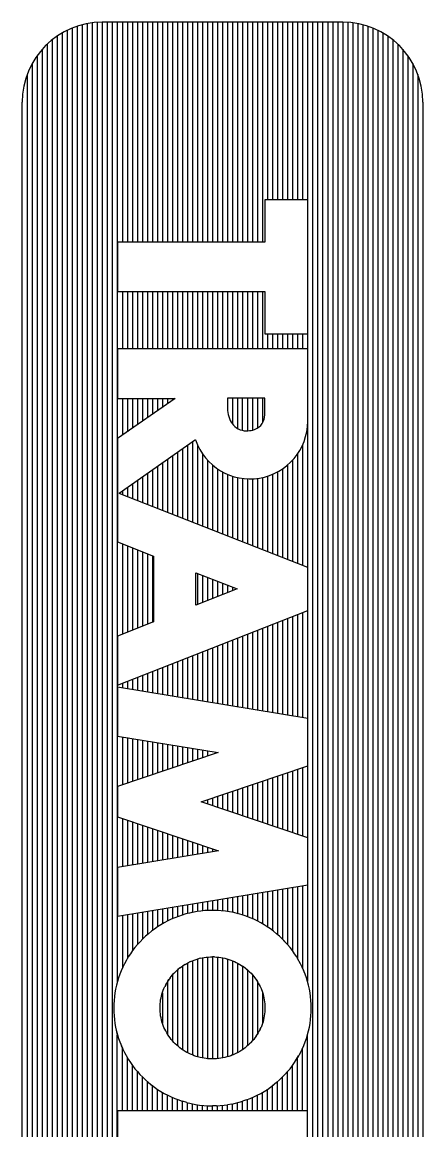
# Model space of a CAD drawing. Header units: millimetres. Extents: x 45003 to 46969, y 6653 to 6979.
# Drawn here: x 45029.15834 to 45029.16834, y 6711.17014 to 6711.1978 of the extents above; entities that cross this region are included whole.
import ezdxf

# ---------------------------------------------------------------- set-up
doc = ezdxf.new("R2010")
doc.units = ezdxf.units.MM
doc.layers.add('ARQ-EQ-COZ', color=1, linetype='Continuous')

msp = doc.modelspace()

# ---------------------------------------------------------------- linework, layer by layer
at = {"layer": 'ARQ-EQ-COZ'}
for p, q in [((45029.16009424218, 6711.197785174078), (45029.16009424218, 6711.147816547117)), ((45029.16021924218, 6711.197796950529), (45029.16021924218, 6711.147804770674)), ((45029.16034424218, 6711.197800860599), (45029.16034424218, 6711.147800860596)), ((45029.16634424218, 6711.197800860599), (45029.16034424218, 6711.197800860599)), ((45029.16046924218, 6711.197800860599), (45029.16046924218, 6711.147800860596)), ((45029.16059424217, 6711.197800860599), (45029.16059424217, 6711.147800860596)), ((45029.16071924218, 6711.197800860599), (45029.16071924218, 6711.173865025708)), ((45029.16084424218, 6711.197800860599), (45029.16084424218, 6711.192311333381)), ((45029.16096924218, 6711.197800860599), (45029.16096924218, 6711.192311333381)), ((45029.16109424218, 6711.197800860599), (45029.16109424218, 6711.192311333381)), ((45029.16121924217, 6711.197800860599), (45029.16121924217, 6711.192311333381)), ((45029.16134424218, 6711.197800860599), (45029.16134424218, 6711.192311333381)), ((45029.16146924218, 6711.197800860599), (45029.16146924218, 6711.192311333381)), ((45029.16159424218, 6711.197800860599), (45029.16159424218, 6711.192311333381)), ((45029.16171924218, 6711.197800860599), (45029.16171924218, 6711.192311333381)), ((45029.16184424217, 6711.197800860599), (45029.16184424217, 6711.192311333381)), ((45029.16196924217, 6711.197800860599), (45029.16196924217, 6711.192311333381)), ((45029.16209424217, 6711.197800860599), (45029.16209424217, 6711.192311333381)), ((45029.16221924218, 6711.197800860599), (45029.16221924218, 6711.192311333381)), ((45029.16234424218, 6711.197800860599), (45029.16234424218, 6711.192311333381)), ((45029.16246924218, 6711.197800860599), (45029.16246924218, 6711.192311333381)), ((45029.16259424217, 6711.197800860599), (45029.16259424217, 6711.192311333381)), ((45029.16271924217, 6711.197800860599), (45029.16271924217, 6711.192311333381)), ((45029.16284424218, 6711.197800860599), (45029.16284424218, 6711.192311333381)), ((45029.16296924218, 6711.197800860599), (45029.16296924218, 6711.192311333381)), ((45029.16309424218, 6711.197800860599), (45029.16309424218, 6711.192311333381)), ((45029.16321924217, 6711.197800860599), (45029.16321924217, 6711.192311333381)), ((45029.16334424217, 6711.197800860599), (45029.16334424217, 6711.192311333381)), ((45029.16346924218, 6711.197800860599), (45029.16346924218, 6711.192311333381)), ((45029.16359424218, 6711.197800860599), (45029.16359424218, 6711.192311333381)), ((45029.16371924218, 6711.197800860599), (45029.16371924218, 6711.192311333381)), ((45029.16384424218, 6711.197800860599), (45029.16384424218, 6711.192311333381)), ((45029.16396924217, 6711.197800860599), (45029.16396924217, 6711.192311333381)), ((45029.16409424218, 6711.197800860599), (45029.16409424218, 6711.192311333381)), ((45029.16421924218, 6711.197800860599), (45029.16421924218, 6711.192311333381)), ((45029.16434424218, 6711.197800860599), (45029.16434424218, 6711.192311333381)), ((45029.16446924218, 6711.197800860599), (45029.16446924218, 6711.193366229568)), ((45029.16459424217, 6711.197800860599), (45029.16459424217, 6711.193366229568)), ((45029.16471924217, 6711.197800860599), (45029.16471924217, 6711.193366229568)), ((45029.16484424218, 6711.197799552062), (45029.16484424218, 6711.193366229568)), ((45029.16496924218, 6711.197800860599), (45029.16496924218, 6711.193366229568)), ((45029.16509424218, 6711.197800860599), (45029.16509424218, 6711.193366229568)), ((45029.16521924218, 6711.197800860599), (45029.16521924218, 6711.193366229568)), ((45029.16534424217, 6711.197800860599), (45029.16534424217, 6711.193366229568)), ((45029.16546924217, 6711.197800860599), (45029.16546924217, 6711.189646737691)), ((45029.16559424218, 6711.197800860599), (45029.16559424218, 6711.147800860596)), ((45029.16571924218, 6711.197800860599), (45029.16571924218, 6711.147800860596)), ((45029.16584424218, 6711.197800860599), (45029.16584424218, 6711.147800860596)), ((45029.16596924217, 6711.197800860599), (45029.16596924217, 6711.147800860596)), ((45029.16609424217, 6711.197800860599), (45029.16609424217, 6711.147800860596)), ((45029.16621924218, 6711.197800860599), (45029.16621924218, 6711.147800860596)), ((45029.16634424218, 6711.197800860599), (45029.16634424218, 6711.147800860596)), ((45029.16646924218, 6711.197796950529), (45029.16646924218, 6711.147804770674)), ((45029.16659424218, 6711.197785174078), (45029.16659424218, 6711.147816547117)), ((45029.15934424217, 6711.197532911404), (45029.15934424217, 6711.148068809792)), ((45029.15946924218, 6711.197599297416), (45029.15946924218, 6711.14800242378)), ((45029.15959424218, 6711.197654910223), (45029.15959424218, 6711.147946810973)), ((45029.15971924218, 6711.197700696114), (45029.15971924218, 6711.147901025081)), ((45029.15984424217, 6711.197737352272), (45029.15984424217, 6711.147864368923)), ((45029.15996924217, 6711.197765389804), (45029.15996924217, 6711.147836331392)), ((45029.16671924217, 6711.197765389804), (45029.16671924217, 6711.147836331392)), ((45029.16684424218, 6711.197737352272), (45029.16684424218, 6711.147864368923)), ((45029.16696924218, 6711.197700696114), (45029.16696924218, 6711.147901025081)), ((45029.16709424218, 6711.197654910223), (45029.16709424218, 6711.147946810973)), ((45029.16721924218, 6711.197599297416), (45029.16721924218, 6711.14800242378)), ((45029.16734424217, 6711.197532911404), (45029.16734424217, 6711.148068809792)), ((45029.15896924218, 6711.197253229356), (45029.15896924218, 6711.14834849184)), ((45029.15909424218, 6711.197362110096), (45029.15909424218, 6711.1482396111)), ((45029.15921924217, 6711.197454455168), (45029.15921924217, 6711.148147266028)), ((45029.16746924218, 6711.197454455168), (45029.16746924218, 6711.148147266028)), ((45029.16759424218, 6711.197362110096), (45029.16759424218, 6711.1482396111)), ((45029.16771924218, 6711.197253229356), (45029.16771924218, 6711.14834849184)), ((45029.15871924218, 6711.196966782981), (45029.15871924218, 6711.148634938215)), ((45029.15884424218, 6711.197123736257), (45029.15884424218, 6711.148477984939)), ((45029.16784424218, 6711.197123736257), (45029.16784424218, 6711.148477984939)), ((45029.16796924217, 6711.196966782981), (45029.16796924217, 6711.148634938215)), ((45029.15859424217, 6711.196769106432), (45029.15859424217, 6711.148832614764)), ((45029.16809424217, 6711.196769106432), (45029.16809424217, 6711.148832614764)), ((45029.15846924217, 6711.196496831141), (45029.15846924217, 6711.149104890054)), ((45029.16821924217, 6711.196496831141), (45029.16821924217, 6711.149104890054)), ((45029.15834424218, 6711.149800860597), (45029.15834424218, 6711.195800860599)), ((45029.16834424218, 6711.195800860599), (45029.16834424218, 6711.149800860597)), ((45029.16440444231, 6711.193366229568), (45029.16440444231, 6711.192311333381)), ((45029.16546912069, 6711.193366229568), (45029.16440444231, 6711.193366229568)), ((45029.16072028205, 6711.192311333381), (45029.16072028205, 6711.191077682041)), ((45029.16440444231, 6711.192311333381), (45029.16072028205, 6711.192311333381)), ((45029.16072028205, 6711.191077682041), (45029.16440444231, 6711.191077682041)), ((45029.16084424218, 6711.191077682041), (45029.16084424218, 6711.189646737691)), ((45029.16096924218, 6711.191077682041), (45029.16096924218, 6711.189646737691)), ((45029.16109424218, 6711.191077682041), (45029.16109424218, 6711.189646737691)), ((45029.16121924217, 6711.191077682041), (45029.16121924217, 6711.189646737691)), ((45029.16134424218, 6711.191077682041), (45029.16134424218, 6711.189646737691)), ((45029.16146924218, 6711.191077682041), (45029.16146924218, 6711.189646737691)), ((45029.16159424218, 6711.191077682041), (45029.16159424218, 6711.189646737691)), ((45029.16171924218, 6711.191077682041), (45029.16171924218, 6711.189646737691)), ((45029.16184424217, 6711.191077682041), (45029.16184424217, 6711.189646737691)), ((45029.16196924217, 6711.191077682041), (45029.16196924217, 6711.189646737691)), ((45029.16209424217, 6711.191077682041), (45029.16209424217, 6711.189646737691)), ((45029.16221924218, 6711.191077682041), (45029.16221924218, 6711.189646737691)), ((45029.16234424218, 6711.191077682041), (45029.16234424218, 6711.189646737691)), ((45029.16246924218, 6711.191077682041), (45029.16246924218, 6711.189646737691)), ((45029.16259424217, 6711.191077682041), (45029.16259424217, 6711.189646737691)), ((45029.16271924217, 6711.191077682041), (45029.16271924217, 6711.189646737691)), ((45029.16284424218, 6711.191077682041), (45029.16284424218, 6711.189646737691)), ((45029.16296924218, 6711.191077682041), (45029.16296924218, 6711.189646737691)), ((45029.16309424218, 6711.191077682041), (45029.16309424218, 6711.189646737691)), ((45029.16321924217, 6711.191077682041), (45029.16321924217, 6711.189646737691)), ((45029.16334424217, 6711.191077682041), (45029.16334424217, 6711.189646737691)), ((45029.16346924218, 6711.191077682041), (45029.16346924218, 6711.189646737691)), ((45029.16359424218, 6711.191077682041), (45029.16359424218, 6711.189646737691)), ((45029.16371924218, 6711.191077682041), (45029.16371924218, 6711.189646737691)), ((45029.16384424218, 6711.191077682041), (45029.16384424218, 6711.189646737691)), ((45029.16396924217, 6711.191077682041), (45029.16396924217, 6711.189646737691)), ((45029.16409424218, 6711.191077682041), (45029.16409424218, 6711.189646737691)), ((45029.16421924218, 6711.191077682041), (45029.16421924218, 6711.189646737691)), ((45029.16434424218, 6711.191077682041), (45029.16434424218, 6711.189646737691)), ((45029.16440444231, 6711.191077682041), (45029.16440444231, 6711.190022678017)), ((45029.16440444231, 6711.190022678017), (45029.16546912069, 6711.190022678017)), ((45029.16446924218, 6711.190022678017), (45029.16446924218, 6711.189646737691)), ((45029.16459424217, 6711.190022678017), (45029.16459424217, 6711.189646737691)), ((45029.16471924217, 6711.190022678017), (45029.16471924217, 6711.189646737691)), ((45029.16484424218, 6711.190022678017), (45029.16484424218, 6711.189646737691)), ((45029.16496924218, 6711.190022678017), (45029.16496924218, 6711.189646737691)), ((45029.16509424218, 6711.190022678017), (45029.16509424218, 6711.189646737691)), ((45029.16521924218, 6711.190022678017), (45029.16521924218, 6711.189646737691)), ((45029.16534424217, 6711.190022678017), (45029.16534424217, 6711.189646737691)), ((45029.16072092252, 6711.189646737691), (45029.16072097667, 6711.188413860419)), ((45029.16547015414, 6711.189646737691), (45029.16072092252, 6711.189646737691)), ((45029.16546924217, 6711.189600193463), (45029.16546924217, 6711.177450857537)), ((45029.16547015414, 6711.187840864787), (45029.16547015414, 6711.189646737691)), ((45029.16215947108, 6711.188414367357), (45029.16072097117, 6711.187408290131)), ((45029.16072097667, 6711.188413860419), (45029.16215947108, 6711.188414367357)), ((45029.16084424218, 6711.188413903857), (45029.16084424218, 6711.187494505049)), ((45029.16096924218, 6711.188413947913), (45029.16096924218, 6711.187581929208)), ((45029.16109424218, 6711.188413991961), (45029.16109424218, 6711.187669353375)), ((45029.16121924217, 6711.18841403601), (45029.16121924217, 6711.187756777542)), ((45029.16134424218, 6711.188414080066), (45029.16134424218, 6711.187844201701)), ((45029.16146924218, 6711.188414124114), (45029.16146924218, 6711.187931625868)), ((45029.16159424218, 6711.188414168163), (45029.16159424218, 6711.188019050035)), ((45029.16171924218, 6711.188414212212), (45029.16171924218, 6711.188106474202)), ((45029.16184424217, 6711.188414256268), (45029.16184424217, 6711.188193898362)), ((45029.16196924217, 6711.188414300316), (45029.16196924217, 6711.188281322528)), ((45029.16209424217, 6711.188414344365), (45029.16209424217, 6711.188368746695)), ((45029.16346680922, 6711.188414981084), (45029.16346680922, 6711.188161465089)), ((45029.16440444231, 6711.188414981084), (45029.16346680922, 6711.188414981084)), ((45029.16346924218, 6711.188414981084), (45029.16346924218, 6711.188104576858)), ((45029.16359424218, 6711.188414981084), (45029.16359424218, 6711.18777308185)), ((45029.16371924218, 6711.188414981084), (45029.16371924218, 6711.187662904134)), ((45029.16384424218, 6711.187614304105), (45029.16384424218, 6711.188414981084)), ((45029.16396924217, 6711.188414981084), (45029.16396924217, 6711.187605233329)), ((45029.16409424218, 6711.188414981084), (45029.16409424218, 6711.187621445254)), ((45029.16421924218, 6711.188414981084), (45029.16421924218, 6711.187671579702)), ((45029.16434424218, 6711.188414981084), (45029.16434424218, 6711.187801369863)), ((45029.16440444231, 6711.188161059178), (45029.16440444231, 6711.188414981084)), ((45029.16072097117, 6711.187408290131), (45029.160720928, 6711.184831929587)), ((45029.16267250317, 6711.187376449726), (45029.16076595223, 6711.186042602681)), ((45029.16259424217, 6711.187321697344), (45029.16259424217, 6711.185325104057)), ((45029.16221924218, 6711.187059342626), (45029.16221924218, 6711.185472269984)), ((45029.16234424218, 6711.187146794201), (45029.16234424218, 6711.185423214677)), ((45029.16246924218, 6711.187234245776), (45029.16246924218, 6711.185374159363)), ((45029.16271924217, 6711.187257130475), (45029.16271924217, 6711.18527604875)), ((45029.16284424218, 6711.18703235695), (45029.16284424218, 6711.185226993443)), ((45029.16521924218, 6711.187029130027), (45029.16521924218, 6711.184294942575)), ((45029.16534424217, 6711.187252200628), (45029.16534424217, 6711.184245887268)), ((45029.16184424217, 6711.186796987907), (45029.16184424217, 6711.185619435911)), ((45029.16196924217, 6711.186884439475), (45029.16196924217, 6711.185570380604)), ((45029.16209424217, 6711.18697189105), (45029.16209424217, 6711.18552132529)), ((45029.16296924218, 6711.186873742355), (45029.16296924218, 6711.18517793813)), ((45029.16309424218, 6711.18675197096), (45029.16309424218, 6711.185128882823)), ((45029.16496924218, 6711.186750077472), (45029.16496924218, 6711.184393053195)), ((45029.16509424218, 6711.186871327013), (45029.16509424218, 6711.184343997881)), ((45029.16134424218, 6711.186447181605), (45029.16134424218, 6711.185815657144)), ((45029.16146924218, 6711.186534633181), (45029.16146924218, 6711.185766601838)), ((45029.16159424218, 6711.186622084756), (45029.16159424218, 6711.185717546524)), ((45029.16171924218, 6711.186709536331), (45029.16171924218, 6711.185668491217)), ((45029.16321924217, 6711.186655628456), (45029.16321924217, 6711.185079827516)), ((45029.16334424217, 6711.186578875776), (45029.16334424217, 6711.185030772202)), ((45029.16346924218, 6711.186518296997), (45029.16346924218, 6711.184981716896)), ((45029.16359424218, 6711.186471742953), (45029.16359424218, 6711.184932661589)), ((45029.16446924218, 6711.186471039798), (45029.16446924218, 6711.184589274429)), ((45029.16459424217, 6711.186517361207), (45029.16459424217, 6711.184540219122)), ((45029.16471924217, 6711.186577677258), (45029.16471924217, 6711.184491163808)), ((45029.16484424218, 6711.186654120506), (45029.16484424218, 6711.184442108502)), ((45029.16096924218, 6711.186184826886), (45029.16096924218, 6711.185962823071)), ((45029.16109424218, 6711.186272278462), (45029.16109424218, 6711.185913767765)), ((45029.16121924217, 6711.186359730037), (45029.16121924217, 6711.185864712451)), ((45029.16371924218, 6711.186437816524), (45029.16371924218, 6711.184883606283)), ((45029.16384424218, 6711.186415615445), (45029.16384424218, 6711.184834550969)), ((45029.16396924217, 6711.186404595731), (45029.16396924217, 6711.184785495662)), ((45029.16409424218, 6711.186404499957), (45029.16409424218, 6711.184736440356)), ((45029.16421924218, 6711.18641532592), (45029.16421924218, 6711.184687385042)), ((45029.16434424218, 6711.186437326379), (45029.16434424218, 6711.184638329735)), ((45029.16546993898, 6711.184196558502), (45029.16076595223, 6711.186042602681)), ((45029.16084424218, 6711.186097375311), (45029.16084424218, 6711.186011878378)), ((45029.160720928, 6711.184831929587), (45029.16162086783, 6711.184478094362)), ((45029.16084424218, 6711.184783445348), (45029.16084424218, 6711.18253060342)), ((45029.16096924218, 6711.184734298285), (45029.16096924218, 6711.182579690719)), ((45029.16109424218, 6711.184685151214), (45029.16109424218, 6711.182628778018)), ((45029.16121924217, 6711.18463600415), (45029.16121924217, 6711.182677865317)), ((45029.16134424218, 6711.184586857079), (45029.16134424218, 6711.182726952616)), ((45029.16146924218, 6711.184537710015), (45029.16146924218, 6711.182776039915)), ((45029.16159424218, 6711.184488562944), (45029.16159424218, 6711.182825127206)), ((45029.16162086783, 6711.184478094362), (45029.16162086783, 6711.182835583063)), ((45029.16268046499, 6711.183251684958), (45029.16268046499, 6711.184062270714)), ((45029.16268046499, 6711.184062270714), (45029.16371261262, 6711.183657007617)), ((45029.16271924217, 6711.18404704522), (45029.16271924217, 6711.183266912701)), ((45029.16284424218, 6711.183997965139), (45029.16284424218, 6711.183315999992)), ((45029.16546993898, 6711.183117333091), (45029.16546993898, 6711.184196558502)), ((45029.16296924218, 6711.183948885057), (45029.16296924218, 6711.183365087284)), ((45029.16309424218, 6711.183899804976), (45029.16309424218, 6711.183414174576)), ((45029.16321924217, 6711.183850724895), (45029.16321924217, 6711.183463261867)), ((45029.16334424217, 6711.183801644821), (45029.16334424217, 6711.183512349159)), ((45029.16346924218, 6711.18375256474), (45029.16346924218, 6711.183561436451)), ((45029.16359424218, 6711.183703484659), (45029.16359424218, 6711.183610523743)), ((45029.16371261262, 6711.183657007617), (45029.16268046499, 6711.183251684958)), ((45029.160720928, 6711.18125398312), (45029.16546993898, 6711.183117333091)), ((45029.16484424218, 6711.182871830996), (45029.16484424218, 6711.180529252965)), ((45029.16496924218, 6711.182920876735), (45029.16496924218, 6711.180508793103)), ((45029.16509424218, 6711.182969922474), (45029.16509424218, 6711.180488333249)), ((45029.16521924218, 6711.183018968212), (45029.16521924218, 6711.180467873394)), ((45029.16534424217, 6711.183068013951), (45029.16534424217, 6711.18044741354)), ((45029.16162086783, 6711.182835583063), (45029.160720928, 6711.182482178146)), ((45029.16409424218, 6711.182577556571), (45029.16409424218, 6711.180652012107)), ((45029.16421924218, 6711.18262660231), (45029.16421924218, 6711.180631552245)), ((45029.16434424218, 6711.182675648049), (45029.16434424218, 6711.180611092391)), ((45029.16446924218, 6711.182724693787), (45029.16446924218, 6711.180590632536)), ((45029.16459424217, 6711.182773739519), (45029.16459424217, 6711.180570172674)), ((45029.16471924217, 6711.182822785257), (45029.16471924217, 6711.18054971282)), ((45029.160720928, 6711.182482178146), (45029.160720928, 6711.18125398312)), ((45029.16346924218, 6711.182332327885), (45029.16346924218, 6711.180754311387)), ((45029.16359424218, 6711.182381373624), (45029.16359424218, 6711.180733851533)), ((45029.16371924218, 6711.182430419355), (45029.16371924218, 6711.180713391678)), ((45029.16384424218, 6711.182479465094), (45029.16384424218, 6711.180692931816)), ((45029.16396924217, 6711.182528510833), (45029.16396924217, 6711.180672471962)), ((45029.16271924217, 6711.18203805346), (45029.16271924217, 6711.180877070529)), ((45029.16284424218, 6711.182087099199), (45029.16284424218, 6711.180856610675)), ((45029.16296924218, 6711.18213614493), (45029.16296924218, 6711.180836150813)), ((45029.16309424218, 6711.182185190669), (45029.16309424218, 6711.180815690958)), ((45029.16321924217, 6711.182234236408), (45029.16321924217, 6711.180795231104)), ((45029.16334424217, 6711.182283282146), (45029.16334424217, 6711.180774771242)), ((45029.16196924217, 6711.181743779035), (45029.16196924217, 6711.180999829671)), ((45029.16209424217, 6711.181792824766), (45029.16209424217, 6711.180979369817)), ((45029.16221924218, 6711.181841870505), (45029.16221924218, 6711.180958909955)), ((45029.16234424218, 6711.181890916244), (45029.16234424218, 6711.1809384501)), ((45029.16246924218, 6711.181939961983), (45029.16246924218, 6711.180917990246)), ((45029.16259424217, 6711.181989007721), (45029.16259424217, 6711.180897530384)), ((45029.16134424218, 6711.181498550342), (45029.16134424218, 6711.181102128959)), ((45029.16146924218, 6711.18154759608), (45029.16146924218, 6711.181081669097)), ((45029.16159424218, 6711.181596641819), (45029.16159424218, 6711.181061209242)), ((45029.16171924218, 6711.181645687558), (45029.16171924218, 6711.181040749388)), ((45029.16184424217, 6711.181694733296), (45029.16184424217, 6711.181020289526)), ((45029.1607217033, 6711.181204025405), (45029.1607217033, 6711.179987679211)), ((45029.16547071395, 6711.180426712785), (45029.1607217033, 6711.181204025405)), ((45029.16084424218, 6711.181302367394), (45029.16084424218, 6711.181183968384)), ((45029.16096924218, 6711.181351413133), (45029.16096924218, 6711.18116350853)), ((45029.16109424218, 6711.181400458871), (45029.16109424218, 6711.181143048668)), ((45029.16121924217, 6711.181449504603), (45029.16121924217, 6711.181122588813)), ((45029.16547071395, 6711.1792474207), (45029.16547071395, 6711.180426712785)), ((45029.1607217033, 6711.179987679211), (45029.16323813949, 6711.179577728571)), ((45029.16084424218, 6711.179967716501), (45029.16084424218, 6711.178767044429)), ((45029.16096924218, 6711.179947352849), (45029.16096924218, 6711.178809375201)), ((45029.16109424218, 6711.179926989197), (45029.16109424218, 6711.178851705973)), ((45029.16121924217, 6711.179906625545), (45029.16121924217, 6711.178894036745)), ((45029.16134424218, 6711.179886261893), (45029.16134424218, 6711.178936367517)), ((45029.16146924218, 6711.179865898242), (45029.16146924218, 6711.178978698282)), ((45029.16159424218, 6711.17984553459), (45029.16159424218, 6711.179021029054)), ((45029.16171924218, 6711.179825170938), (45029.16171924218, 6711.179063359826)), ((45029.16184424217, 6711.179804807286), (45029.16184424217, 6711.17910569059)), ((45029.16323813949, 6711.179577728571), (45029.1607217033, 6711.178725547111)), ((45029.16196924217, 6711.179784443634), (45029.16196924217, 6711.179148021362)), ((45029.16209424217, 6711.179764079982), (45029.16209424217, 6711.179190352134)), ((45029.16221924218, 6711.17974371633), (45029.16221924218, 6711.179232682906)), ((45029.16234424218, 6711.179723352679), (45029.16234424218, 6711.179275013678)), ((45029.16246924218, 6711.179702989027), (45029.16246924218, 6711.179317344443)), ((45029.16259424217, 6711.179682625375), (45029.16259424217, 6711.179359675215)), ((45029.16271924217, 6711.179662261723), (45029.16271924217, 6711.179402005987)), ((45029.16284424218, 6711.179641898071), (45029.16284424218, 6711.179444336752)), ((45029.16296924218, 6711.179621534419), (45029.16296924218, 6711.179486667524)), ((45029.16321924217, 6711.179580807116), (45029.16321924217, 6711.179571329068)), ((45029.16280942038, 6711.178349203857), (45029.16547071395, 6711.1792474207)), ((45029.16471924217, 6711.17899379043), (45029.16471924217, 6711.177704167644)), ((45029.16484424218, 6711.179035979349), (45029.16484424218, 6711.177661949293)), ((45029.16496924218, 6711.179078168277), (45029.16496924218, 6711.177619730942)), ((45029.16509424218, 6711.179120357197), (45029.16509424218, 6711.177577512591)), ((45029.16521924218, 6711.179162546116), (45029.16521924218, 6711.17753529424)), ((45029.16534424217, 6711.179204735036), (45029.16534424217, 6711.177493075888)), ((45029.1607217033, 6711.178725547111), (45029.1607217033, 6711.17797217643)), ((45029.16384424218, 6711.178698467983), (45029.16384424218, 6711.177999696095)), ((45029.16396924217, 6711.178740656903), (45029.16396924217, 6711.177957477744)), ((45029.16409424218, 6711.178782845823), (45029.16409424218, 6711.177915259393)), ((45029.16421924218, 6711.178825034743), (45029.16421924218, 6711.177873041049)), ((45029.16434424218, 6711.17886722367), (45029.16434424218, 6711.177830822698)), ((45029.16446924218, 6711.17890941259), (45029.16446924218, 6711.177788604346)), ((45029.16459424217, 6711.17895160151), (45029.16459424217, 6711.177746385995)), ((45029.16309424218, 6711.178445334456), (45029.16309424218, 6711.178253006202)), ((45029.16321924217, 6711.178487523376), (45029.16321924217, 6711.178210787851)), ((45029.16334424217, 6711.178529712296), (45029.16334424217, 6711.1781685695)), ((45029.16346924218, 6711.178571901216), (45029.16346924218, 6711.178126351148)), ((45029.16359424218, 6711.178614090136), (45029.16359424218, 6711.178084132797)), ((45029.16371924218, 6711.178656279063), (45029.16371924218, 6711.178041914446)), ((45029.16547071395, 6711.177450360451), (45029.16280942038, 6711.178349203857)), ((45029.16284424218, 6711.178360956609), (45029.16284424218, 6711.178337442904)), ((45029.16296924218, 6711.178403145529), (45029.16296924218, 6711.178295224553)), ((45029.1607217033, 6711.17797217643), (45029.16324065179, 6711.177120176199)), ((45029.16084424218, 6711.177930729315), (45029.16084424218, 6711.17672974047)), ((45029.16096924218, 6711.177888449752), (45029.16096924218, 6711.17675010613)), ((45029.16109424218, 6711.177846170195), (45029.16109424218, 6711.17677047179)), ((45029.16121924217, 6711.177803890639), (45029.16121924217, 6711.17679083745)), ((45029.16134424218, 6711.177761611082), (45029.16134424218, 6711.176811203118)), ((45029.16146924218, 6711.177719331526), (45029.16146924218, 6711.176831568778)), ((45029.16159424218, 6711.177677051962), (45029.16159424218, 6711.176851934438)), ((45029.16171924218, 6711.177634772405), (45029.16171924218, 6711.176872300098)), ((45029.16184424217, 6711.177592492849), (45029.16184424217, 6711.176892665758)), ((45029.16196924217, 6711.177550213292), (45029.16196924217, 6711.176913031418)), ((45029.16209424217, 6711.177507933736), (45029.16209424217, 6711.176933397085)), ((45029.16221924218, 6711.177465654179), (45029.16221924218, 6711.176953762745)), ((45029.16234424218, 6711.177423374623), (45029.16234424218, 6711.176974128405)), ((45029.16246924218, 6711.177381095059), (45029.16246924218, 6711.176994494065)), ((45029.16259424217, 6711.177338815502), (45029.16259424217, 6711.177014859725)), ((45029.16547071395, 6711.176271219721), (45029.16547071395, 6711.177450360451)), ((45029.16324065179, 6711.177120176199), (45029.1607217033, 6711.176709775788)), ((45029.16271924217, 6711.177296535946), (45029.16271924217, 6711.177035225393)), ((45029.16284424218, 6711.177254256389), (45029.16284424218, 6711.177055591053)), ((45029.16296924218, 6711.177211976833), (45029.16296924218, 6711.177075956713)), ((45029.16309424218, 6711.177169697276), (45029.16309424218, 6711.177096322373)), ((45029.16321924217, 6711.177127417713), (45029.16321924217, 6711.177116688033)), ((45029.1607217033, 6711.176709775788), (45029.1607217033, 6711.175493816144)), ((45029.1607217033, 6711.175493816144), (45029.16547071395, 6711.176271219721)), ((45029.16509424218, 6711.176209592039), (45029.16509424218, 6711.174625016368)), ((45029.16521924218, 6711.176230054288), (45029.16521924218, 6711.174438881751)), ((45029.16534424217, 6711.176250516543), (45029.16534424217, 6711.17420250052)), ((45029.16546924217, 6711.176270978792), (45029.16546924217, 6711.173867648807)), ((45029.16346924218, 6711.175943582782), (45029.16346924218, 6711.175609535382)), ((45029.16359424218, 6711.17596404503), (45029.16359424218, 6711.175587303919)), ((45029.16371924218, 6711.175984507278), (45029.16371924218, 6711.175559191744)), ((45029.16384424218, 6711.176004969534), (45029.16384424218, 6711.175522816023)), ((45029.16396924217, 6711.176025431782), (45029.16396924217, 6711.175479357608)), ((45029.16409424218, 6711.176045894038), (45029.16409424218, 6711.175428572632)), ((45029.16421924218, 6711.176066356286), (45029.16421924218, 6711.175369759939)), ((45029.16434424218, 6711.176086818535), (45029.16434424218, 6711.175301296219)), ((45029.16446924218, 6711.176107280783), (45029.16446924218, 6711.175223811993)), ((45029.16459424217, 6711.176127743039), (45029.16459424217, 6711.175134648246)), ((45029.16471924217, 6711.176148205287), (45029.16471924217, 6711.175033246404)), ((45029.16484424218, 6711.176168667535), (45029.16484424218, 6711.174922399606)), ((45029.16496924218, 6711.176189129791), (45029.16496924218, 6711.174783041043)), ((45029.16171924218, 6711.175657111268), (45029.16171924218, 6711.175223591946)), ((45029.16184424217, 6711.175677573524), (45029.16184424217, 6711.175300782988)), ((45029.16196924217, 6711.175698035772), (45029.16196924217, 6711.175369343208)), ((45029.16209424217, 6711.175718498021), (45029.16209424217, 6711.175428293395)), ((45029.16221924218, 6711.175738960269), (45029.16221924218, 6711.175479366681)), ((45029.16234424218, 6711.175759422525), (45029.16234424218, 6711.175522765942)), ((45029.16246924218, 6711.175779884773), (45029.16246924218, 6711.175558412358)), ((45029.16259424217, 6711.175800347029), (45029.16259424217, 6711.175588372168)), ((45029.16271924217, 6711.175820809277), (45029.16271924217, 6711.175610030838)), ((45029.16284424218, 6711.175841271525), (45029.16284424218, 6711.175625582812)), ((45029.16296924218, 6711.175861733774), (45029.16296924218, 6711.175635104058)), ((45029.16309424218, 6711.175882196029), (45029.16309424218, 6711.175638644771)), ((45029.16321924217, 6711.175902658278), (45029.16321924217, 6711.175635142758)), ((45029.16334424217, 6711.175923120526), (45029.16334424217, 6711.175625451699)), ((45029.16084424218, 6711.175513875515), (45029.16084424218, 6711.174193885888)), ((45029.16096924218, 6711.175534337764), (45029.16096924218, 6711.174433567609)), ((45029.16109424218, 6711.175554800019), (45029.16109424218, 6711.174624010598)), ((45029.16121924217, 6711.175575262268), (45029.16121924217, 6711.174782506573)), ((45029.16134424218, 6711.175595724516), (45029.16134424218, 6711.174917419737)), ((45029.16146924218, 6711.175616186764), (45029.16146924218, 6711.175032758697)), ((45029.16159424218, 6711.17563664902), (45029.16159424218, 6711.175134105081)), ((45029.16206290787, 6711.175414708564), (45029.16197580099, 6711.175372817842)), ((45029.16215158786, 6711.175453155328), (45029.16206290787, 6711.175414708564)), ((45029.16224191292, 6711.175488150028), (45029.16215158786, 6711.175453155328)), ((45029.16233348427, 6711.175519542402), (45029.16224191292, 6711.175488150028)), ((45029.16242615721, 6711.175547311291), (45029.16233348427, 6711.175519542402)), ((45029.16251979774, 6711.175571438264), (45029.16242615721, 6711.175547311291)), ((45029.1626142723, 6711.17559190506), (45029.16251979774, 6711.175571438264)), ((45029.16270944805, 6711.175608692048), (45029.16259424217, 6711.175588372168)), ((45029.1628051919, 6711.175621779618), (45029.16270944805, 6711.175608692048)), ((45029.16290137112, 6711.17563114673), (45029.1628051919, 6711.175621779618)), ((45029.16299785351, 6711.175636772289), (45029.16290137112, 6711.17563114673)), ((45029.1630946362, 6711.175638636098), (45029.16299785351, 6711.175636772289)), ((45029.16320189543, 6711.175636276032), (45029.16309424218, 6711.175638644771)), ((45029.16330907829, 6711.17562927368), (45029.16320189543, 6711.175636276032)), ((45029.16341585385, 6711.175617668178), (45029.16330907829, 6711.17562927368)), ((45029.16352203309, 6711.175601493594), (45029.16341585385, 6711.175617668178)), ((45029.16362742714, 6711.175580782799), (45029.16352203309, 6711.175601493594)), ((45029.16373184678, 6711.175555567458), (45029.16362742714, 6711.175580782799)), ((45029.1638351023, 6711.175525877731), (45029.16371924218, 6711.175559191744)), ((45029.16393700324, 6711.175491742605), (45029.1638351023, 6711.175525877731)), ((45029.16403722005, 6711.17545324304), (45029.16393700324, 6711.175491742605)), ((45029.16412589466, 6711.175414878305), (45029.16403722005, 6711.17545324304)), ((45029.16421285966, 6711.175373135889), (45029.16412589466, 6711.175414878305)), ((45029.16156859964, 6711.175114930707), (45029.16149377002, 6711.175054287048)), ((45029.16164581411, 6711.175172668326), (45029.16156859964, 6711.175114930707)), ((45029.16172527659, 6711.175227413861), (45029.16164581411, 6711.175172668326)), ((45029.16180685173, 6711.175279079854), (45029.16171924218, 6711.175223591946)), ((45029.1618904046, 6711.175327577764), (45029.16180685173, 6711.175279079854)), ((45029.16197580099, 6711.175372817842), (45029.1618904046, 6711.175327577764)), ((45029.16429811919, 6711.175328038892), (45029.16421285966, 6711.175373135889)), ((45029.1643815539, 6711.175279662432), (45029.16429811919, 6711.175328038892)), ((45029.16446304467, 6711.175228081102), (45029.1643815539, 6711.175279662432)), ((45029.16454247163, 6711.17517336844), (45029.16446304467, 6711.175228081102)), ((45029.16461971444, 6711.175115597046), (45029.16454247163, 6711.17517336844)), ((45029.16469465164, 6711.17505483962), (45029.16461971444, 6711.175115597046)), ((45029.16128516734, 6711.174855994909), (45029.16121924217, 6711.174782506573)), ((45029.16135182913, 6711.174924631549), (45029.16128516734, 6711.174855994909)), ((45029.16142146314, 6711.174990822522), (45029.16134424218, 6711.174917419737)), ((45029.16149377002, 6711.175054287048), (45029.16142146314, 6711.174990822522)), ((45029.16476716156, 6711.174991167861), (45029.16469465164, 6711.17505483962)), ((45029.16483711297, 6711.174924660952), (45029.16476716156, 6711.174991167861)), ((45029.16490410227, 6711.174855704817), (45029.16483711297, 6711.174924660952)), ((45029.16496830585, 6711.174784170614), (45029.16484424218, 6711.174922399606)), ((45029.1610462497, 6711.174555902352), (45029.1609939353, 6711.174475153891)), ((45029.16110162732, 6711.174634491185), (45029.1610462497, 6711.174555902352)), ((45029.16115997035, 6711.174710790762), (45029.16110162732, 6711.174634491185)), ((45029.16122118229, 6711.174784669272), (45029.16115997035, 6711.174710790762)), ((45029.16502964099, 6711.174710176657), (45029.16496830585, 6711.174784170614)), ((45029.16508802591, 6711.174633839507), (45029.16502964099, 6711.174710176657)), ((45029.16514337805, 6711.174555274721), (45029.16508802591, 6711.174633839507)), ((45029.16519561368, 6711.174474597622), (45029.16514337805, 6711.174555274721)), ((45029.16089889412, 6711.174307695915), (45029.16085637019, 6711.174221243496)), ((45029.16094478314, 6711.174392375568), (45029.16089889412, 6711.174307695915)), ((45029.1609939353, 6711.174475153891), (45029.16094478314, 6711.174392375568)), ((45029.1624094449, 6711.174288683059), (45029.16234424218, 6711.174248066539)), ((45029.1624094449, 6711.174288683059), (45029.16245381421, 6711.174314005632)), ((45029.16245381421, 6711.174314005632), (45029.16249911946, 6711.174337600624)), ((45029.16254528494, 6711.174359427675), (45029.16246924218, 6711.174323474644)), ((45029.16246924218, 6711.174323474644), (45029.16246924218, 6711.172086850686)), ((45029.16254528494, 6711.174359427675), (45029.1625922309, 6711.174379445966)), ((45029.1625922309, 6711.174379445966), (45029.16264024923, 6711.174397754407)), ((45029.16259424217, 6711.174380212823), (45029.16259424217, 6711.172028586353)), ((45029.16264024923, 6711.174397754407), (45029.16268894981, 6711.174414191509)), ((45029.16268894981, 6711.174414191509), (45029.1627382693, 6711.174428745519)), ((45029.16278813086, 6711.174441400411), (45029.16271924217, 6711.17442391643)), ((45029.16271924217, 6711.17442391643), (45029.16271924217, 6711.171984934507)), ((45029.16278813086, 6711.174441400411), (45029.162838458, 6711.174452140663)), ((45029.162838458, 6711.174452140663), (45029.16288917389, 6711.174460951833)), ((45029.16284424218, 6711.174453145582), (45029.16284424218, 6711.171955701056)), ((45029.16288917389, 6711.174460951833), (45029.16294020076, 6711.174467819696)), ((45029.16294020076, 6711.174467819696), (45029.16299146153, 6711.174472730699)), ((45029.16296924218, 6711.174470601986), (45029.16296924218, 6711.171937290103)), ((45029.16299146153, 6711.174472730699), (45029.16304287904, 6711.174475672245)), ((45029.16304287904, 6711.174475672245), (45029.16309438201, 6711.174476632351)), ((45029.16309424218, 6711.174476635145), (45029.16309424218, 6711.171931946342)), ((45029.16314592803, 6711.174475603283), (45029.16309424218, 6711.174476635145)), ((45029.16314592803, 6711.174475603283), (45029.16319744397, 6711.174472594762)), ((45029.16319744397, 6711.174472594762), (45029.16324883723, 6711.174467621565)), ((45029.16321924217, 6711.174470485404), (45029.16321924217, 6711.171937976001)), ((45029.16324883723, 6711.174467621565), (45029.16330000779, 6711.17446070063)), ((45029.16330000779, 6711.17446070063), (45029.16335085603, 6711.174451849683)), ((45029.16334424217, 6711.174453000928), (45029.16334424217, 6711.171955217059)), ((45029.16335085603, 6711.174451849683), (45029.16340128261, 6711.17444108825)), ((45029.16340128261, 6711.17444108825), (45029.16346924218, 6711.174423860405)), ((45029.16345118779, 6711.174428437223), (45029.16350047299, 6711.174413918355)), ((45029.16346924218, 6711.174423860405), (45029.16346924218, 6711.171985500315)), ((45029.16350047299, 6711.174413918355), (45029.16354904031, 6711.174397555279)), ((45029.16354904031, 6711.174397555279), (45029.1635968077, 6711.174379366753)), ((45029.16359424218, 6711.17438034363), (45029.16359424218, 6711.172028342783)), ((45029.1635968077, 6711.174379366753), (45029.16364348651, 6711.174359473572)), ((45029.16364348651, 6711.174359473572), (45029.163689488, 6711.174337727524)), ((45029.163689488, 6711.174337727524), (45029.16373471769, 6711.174314174362)), ((45029.16371924218, 6711.174322233169), (45029.16371924218, 6711.172085817471)), ((45029.16373471769, 6711.174314174362), (45029.16377908189, 6711.174288861)), ((45029.16377908189, 6711.174288861), (45029.16384424218, 6711.174248290886)), ((45029.16524464868, 6711.17439192328), (45029.16519561368, 6711.174474597622)), ((45029.16529039788, 6711.174307365703), (45029.16521924218, 6711.174438881751)), ((45029.16533277495, 6711.174221039776), (45029.16529039788, 6711.174307365703)), ((45029.16078193871, 6711.174043840435), (45029.16071924218, 6711.173865025708)), ((45029.16081732028, 6711.174133157173), (45029.16078193871, 6711.174043840435)), ((45029.16085637019, 6711.174221243496), (45029.16081732028, 6711.174133157173)), ((45029.16206518154, 6711.173991141678), (45029.16209768273, 6711.174029707156)), ((45029.16216706845, 6711.174102820875), (45029.16209424217, 6711.174029047627)), ((45029.16209424217, 6711.174029047627), (45029.16209424217, 6711.172382958303)), ((45029.16209768273, 6711.174029707156), (45029.16213166565, 6711.174066957724)), ((45029.16216706845, 6711.174102820875), (45029.16220426904, 6711.174137630643)), ((45029.16220426904, 6711.174137630643), (45029.16224283502, 6711.174170956806)), ((45029.1622827087, 6711.174202768515), (45029.16221924218, 6711.174152134151)), ((45029.16221924218, 6711.174152134151), (45029.16221924218, 6711.172258447533)), ((45029.1622827087, 6711.174202768515), (45029.16232381737, 6711.174233022172)), ((45029.16232381737, 6711.174233022172), (45029.16236608755, 6711.17426167461)), ((45029.16234424218, 6711.174248066539), (45029.16234424218, 6711.172162148662)), ((45029.16382248831, 6711.174261835285), (45029.16386484514, 6711.174233146991)), ((45029.16384424218, 6711.174248290886), (45029.16384424218, 6711.172161731124)), ((45029.16386484514, 6711.174233146991), (45029.16390606124, 6711.174202846491)), ((45029.16390606124, 6711.174202846491), (45029.16396924217, 6711.174152502947)), ((45029.16394604762, 6711.174170984724), (45029.16398471614, 6711.174137614417)), ((45029.16396924217, 6711.174152502947), (45029.16396924217, 6711.172257942902)), ((45029.16398471614, 6711.174137614417), (45029.16402199464, 6711.174102774084)), ((45029.16402199464, 6711.174102774084), (45029.16405744415, 6711.174066896977)), ((45029.16405744415, 6711.174066896977), (45029.16409424218, 6711.174026584199)), ((45029.16409144884, 6711.174029644343), (45029.16412395256, 6711.173991085282)), ((45029.16409424218, 6711.174026584199), (45029.16409424218, 6711.172382448339)), ((45029.16537168872, 6711.174133069236), (45029.16533277495, 6711.174221039776)), ((45029.16540695923, 6711.174043845717), (45029.16534424217, 6711.17420250052)), ((45029.16543864522, 6711.173953307324), (45029.16540695923, 6711.174043845717)), ((45029.16069758355, 6711.173768740887), (45029.16067681448, 6711.173675121438)), ((45029.16072204456, 6711.173861492139), (45029.16069758355, 6711.173768740887)), ((45029.16075017139, 6711.173953237904), (45029.16072204456, 6711.173861492139)), ((45029.16188378612, 6711.173690160806), (45029.1619043921, 6711.173736005029)), ((45029.16192684833, 6711.173781005808), (45029.1619043921, 6711.173736005029)), ((45029.16192684833, 6711.173781005808), (45029.16195111132, 6711.173825108684)), ((45029.16195111132, 6711.173825108684), (45029.16197712931, 6711.173868243631)), ((45029.16203421871, 6711.173951329886), (45029.16196924217, 6711.173860644468)), ((45029.16196924217, 6711.173860644468), (45029.16196924217, 6711.172552516216)), ((45029.16197712931, 6711.173868243631), (45029.16200484976, 6711.173910340692)), ((45029.16203421871, 6711.173951329886), (45029.16206518154, 6711.173991141678)), ((45029.16412395256, 6711.173991085282), (45029.16415490334, 6711.173951286041)), ((45029.16415490334, 6711.173951286041), (45029.16421924218, 6711.173861457338)), ((45029.1641842494, 6711.173910313611), (45029.16421194011, 6711.173868235111)), ((45029.16421194011, 6711.173868235111), (45029.16423792551, 6711.173825117939)), ((45029.16421924218, 6711.173861457338), (45029.16421924218, 6711.172551865323)), ((45029.16423792551, 6711.173825117939), (45029.1642621568, 6711.173781029419)), ((45029.1642621568, 6711.173781029419), (45029.16428458584, 6711.173736037407)), ((45029.16428458584, 6711.173736037407), (45029.16430517178, 6711.173690194945)), ((45029.16546671846, 6711.173861600667), (45029.16543864522, 6711.173953307324)), ((45029.16549115119, 6711.173768868267), (45029.16546671846, 6711.173861600667)), ((45029.16551191478, 6711.173675252056), (45029.16546924217, 6711.173867648807)), ((45029.1606464593, 6711.173485825701), (45029.16063692951, 6711.173390423076)), ((45029.16065976387, 6711.173580770909), (45029.1606464593, 6711.173485825701)), ((45029.16067681448, 6711.173675121438), (45029.16065976387, 6711.173580770909)), ((45029.16180074478, 6711.173403011909), (45029.16180976531, 6711.173452147891)), ((45029.16180976531, 6711.173452147891), (45029.16182074223, 6711.173500890317)), ((45029.16182074223, 6711.173500890317), (45029.16183365482, 6711.173549150834)), ((45029.16183365482, 6711.173549150834), (45029.16184848153, 6711.173596841099)), ((45029.16184424217, 6711.173583109271), (45029.16184424217, 6711.172825646599)), ((45029.16184848153, 6711.173596841099), (45029.16186520003, 6711.173643873922)), ((45029.16186520003, 6711.173643873922), (45029.16188378612, 6711.173690160806)), ((45029.16430517178, 6711.173690194945), (45029.16434424218, 6711.173592825345)), ((45029.16432374757, 6711.173643901148), (45029.16434046199, 6711.173596859085)), ((45029.16434046199, 6711.173596859085), (45029.16435528988, 6711.173549158278)), ((45029.16434424218, 6711.173592825345), (45029.16434424218, 6711.172824013233)), ((45029.16435528988, 6711.173549158278), (45029.16436820779, 6711.173500887479)), ((45029.16436820779, 6711.173500887479), (45029.16437919287, 6711.173452135755)), ((45029.16437919287, 6711.173452135755), (45029.16438822378, 6711.173402991725)), ((45029.16552897922, 6711.173580893604), (45029.16551191478, 6711.173675252056)), ((45029.16554231401, 6711.173485934688), (45029.16552897922, 6711.173580893604)), ((45029.16555188757, 6711.173390516688), (45029.16554231401, 6711.173485934688)), ((45029.16063120332, 6711.173294699821), (45029.1606293112, 6711.173198799731)), ((45029.1606293112, 6711.173198799731), (45029.16063127201, 6711.173102916325)), ((45029.16063692951, 6711.173390423076), (45029.16063120332, 6711.173294699821)), ((45029.16178459907, 6711.173204289383), (45029.16178561041, 6711.173254125974)), ((45029.16178562507, 6711.173154475594), (45029.16178459907, 6711.173204289383)), ((45029.16178561041, 6711.173254125974), (45029.16178864949, 6711.173303912973)), ((45029.16178864949, 6711.173303912973), (45029.16179369992, 6711.173353570845)), ((45029.16179369992, 6711.173353570845), (45029.16180074478, 6711.173403011909)), ((45029.16438822378, 6711.173402991725), (45029.16439528032, 6711.173353544426)), ((45029.16439528032, 6711.173353544426), (45029.16440034319, 6711.173303883447)), ((45029.16440034319, 6711.173303883447), (45029.16440339399, 6711.173254096965)), ((45029.16440339399, 6711.173254096965), (45029.16440441614, 6711.173204264579)), ((45029.16440441614, 6711.173204264579), (45029.16440339918, 6711.173154458539)), ((45029.16555766662, 6711.173294781333), (45029.16555188757, 6711.173390516688)), ((45029.16555961788, 6711.173198877977), (45029.16555766662, 6711.173294781333)), ((45029.16555771823, 6711.173103002196), (45029.16555961788, 6711.173198877977)), ((45029.16063127201, 6711.173102916325), (45029.16063706067, 6711.173007202718)), ((45029.16063706067, 6711.173007202718), (45029.16064664297, 6711.172911806939)), ((45029.16064664297, 6711.172911806939), (45029.16065998583, 6711.17281687076)), ((45029.16178867666, 6711.173104707724), (45029.16178562507, 6711.173154475594)), ((45029.16179373744, 6711.173055066586), (45029.16178867666, 6711.173104707724)), ((45029.16180078955, 6711.173005641384), (45029.16179373744, 6711.173055066586)), ((45029.16180981437, 6711.172956521656), (45029.16180078955, 6711.173005641384)), ((45029.16182079188, 6711.172907796242), (45029.16180981437, 6711.172956521656)), ((45029.16183370106, 6711.172859554817), (45029.16182079188, 6711.172907796242)), ((45029.16436824373, 6711.172907829638), (45029.16435532828, 6711.172859594645)), ((45029.1643792242, 6711.172956546322), (45029.16436824373, 6711.172907829638)), ((45029.1643882492, 6711.17300565614), (45029.1643792242, 6711.172956546322)), ((45029.16439529886, 6711.173055070079), (45029.1643882492, 6711.17300565614)), ((45029.16440035464, 6711.173104700331), (45029.16439529886, 6711.173055070079)), ((45029.16440339918, 6711.173154458539), (45029.16440035464, 6711.173104700331)), ((45029.16552915513, 6711.17281700498), (45029.16554245742, 6711.172911925639)), ((45029.16554245742, 6711.172911925639), (45029.1655519881, 6711.173007303657)), ((45029.1655519881, 6711.173007303657), (45029.16555771823, 6711.173103002196)), ((45029.16065998583, 6711.17281687076), (45029.16067705717, 6711.172722535591)), ((45029.16067705717, 6711.172722535591), (45029.16071924218, 6711.172532429385)), ((45029.16069782565, 6711.172628942685), (45029.1607222616, 6711.172536233546)), ((45029.16184851983, 6711.172811886424), (45029.16183370106, 6711.172859554817)), ((45029.16186522542, 6711.172764879088), (45029.16184851983, 6711.172811886424)), ((45029.16188379268, 6711.172718622995), (45029.16186522542, 6711.172764879088)), ((45029.16190437778, 6711.172672806916), (45029.16188379268, 6711.172718622995)), ((45029.16192680861, 6711.17262784088), (45029.16190437778, 6711.172672806916)), ((45029.16195104425, 6711.172583776662), (45029.16192680861, 6711.17262784088)), ((45029.16426213037, 6711.17262784833), (45029.16423786811, 6711.172583762939)), ((45029.16428458712, 6711.172672831669), (45029.16426213037, 6711.17262784833)), ((45029.16428458712, 6711.172672831669), (45029.16430519454, 6711.172718658255)), ((45029.16432378005, 6711.172764920554), (45029.16430519454, 6711.172718658255)), ((45029.1643404995, 6711.172811929177), (45029.16432378005, 6711.172764920554)), ((45029.16435532828, 6711.172859594645), (45029.1643404995, 6711.172811929177)), ((45029.16546689482, 6711.172536354211), (45029.16549134703, 6711.172629082413)), ((45029.16549134703, 6711.172629082413), (45029.16551210919, 6711.172722678425)), ((45029.16551210919, 6711.172722678425), (45029.16552915513, 6711.17281700498)), ((45029.16071924218, 6711.147800860596), (45029.16071924218, 6711.172532429385)), ((45029.1607222616, 6711.172536233546), (45029.16075033554, 6711.172444550194)), ((45029.16075033554, 6711.172444550194), (45029.16078201938, 6711.172354034713)), ((45029.16078201938, 6711.172354034713), (45029.16084424218, 6711.172196645483)), ((45029.16197703603, 6711.172540681412), (45029.16195104425, 6711.172583776662)), ((45029.16200473453, 6711.172498621801), (45029.16196924217, 6711.172552516216)), ((45029.1620340892, 6711.172457664489), (45029.16200473453, 6711.172498621801)), ((45029.16206504835, 6711.172417876694), (45029.1620340892, 6711.172457664489)), ((45029.16209755998, 6711.172379324479), (45029.16206504835, 6711.172417876694)), ((45029.16213157132, 6711.17234207357), (45029.16209424217, 6711.172382958303)), ((45029.16216702452, 6711.172306193575), (45029.16213157132, 6711.17234207357)), ((45029.16405734121, 6711.172342003488), (45029.16402194832, 6711.172306152218)), ((45029.16405734121, 6711.172342003488), (45029.16409424218, 6711.172382448339)), ((45029.16412381092, 6711.172417793246), (45029.16409131622, 6711.17237924138)), ((45029.16415476864, 6711.172457590384), (45029.16412381092, 6711.172417793246)), ((45029.16418413371, 6711.172498564008), (45029.16415476864, 6711.172457590384)), ((45029.16418413371, 6711.172498564008), (45029.16421924218, 6711.172551865323)), ((45029.16423786811, 6711.172583762939), (45029.16421185154, 6711.172540644938)), ((45029.16537165403, 6711.172264752601), (45029.16540702296, 6711.17235404925)), ((45029.16540702296, 6711.17235404925), (45029.16543877859, 6711.172444630579)), ((45029.16543877859, 6711.172444630579), (45029.16546689482, 6711.172536354211)), ((45029.16546924217, 6711.147800860596), (45029.16546924217, 6711.17254525593)), ((45029.16081728461, 6711.172264833212), (45029.16085620015, 6711.172176860961)), ((45029.16084424218, 6711.170636814223), (45029.16084424218, 6711.172196645483)), ((45029.16085620015, 6711.172176860961), (45029.16089857816, 6711.172090532314)), ((45029.16089857816, 6711.172090532314), (45029.16096924218, 6711.171959919991)), ((45029.1622043194, 6711.172271330867), (45029.16216702452, 6711.172306193575)), ((45029.16224299925, 6711.172237937241), (45029.1622043194, 6711.172271330867)), ((45029.16228299349, 6711.172206051288), (45029.16224299925, 6711.172237937241)), ((45029.16232421443, 6711.172175725148), (45029.16228299349, 6711.172206051288)), ((45029.16236657296, 6711.172147010989), (45029.16232421443, 6711.172175725148)), ((45029.1624099795, 6711.172119958862), (45029.16236657296, 6711.172147010989)), ((45029.16245434259, 6711.17209461871), (45029.1624099795, 6711.172119958862)), ((45029.16249957034, 6711.172071038844), (45029.16245434259, 6711.17209461871)), ((45029.16254557033, 6711.172049266094), (45029.16249957034, 6711.172071038844)), ((45029.16368973792, 6711.172071234742), (45029.16364354765, 6711.172049383426)), ((45029.16373506691, 6711.172094851511), (45029.16368973792, 6711.172071234742)), ((45029.16377945845, 6711.172120193788), (45029.16371924218, 6711.172085817471)), ((45029.16382283714, 6711.172147220456), (45029.16377945845, 6711.172120193788)), ((45029.16386512748, 6711.172175889468), (45029.16382283714, 6711.172147220456)), ((45029.16390625513, 6711.172206158747), (45029.16386512748, 6711.172175889468)), ((45029.16394614684, 6711.172237985488), (45029.16390625513, 6711.172206158747)), ((45029.16398473015, 6711.172271326553), (45029.16394614684, 6711.172237985488)), ((45029.16402194832, 6711.172306152218), (45029.16398473015, 6711.172271326553)), ((45029.16529007964, 6711.172090196703), (45029.16521924218, 6711.171959472919)), ((45029.16529007964, 6711.172090196703), (45029.16533260445, 6711.172176657722)), ((45029.16533260445, 6711.172176657722), (45029.16537165403, 6711.172264752601)), ((45029.16534424217, 6711.170636814223), (45029.16534424217, 6711.172202912157)), ((45029.16094432724, 6711.172005971687), (45029.16099336139, 6711.171923293562)), ((45029.16096924218, 6711.170636814223), (45029.16096924218, 6711.171959919991)), ((45029.16099336139, 6711.171923293562), (45029.16104559584, 6711.171842612272)), ((45029.16104559584, 6711.171842612272), (45029.16110094661, 6711.171764043026)), ((45029.16259224892, 6711.172029346414), (45029.16254557033, 6711.172049266094)), ((45029.16264000348, 6711.172011136911), (45029.16259224892, 6711.172029346414)), ((45029.16268855908, 6711.171994752626), (45029.16264000348, 6711.172011136911)), ((45029.16273783297, 6711.171980213524), (45029.16268855908, 6711.171994752626)), ((45029.16278772707, 6711.171967543317), (45029.16271924217, 6711.171984934507)), ((45029.16283814173, 6711.17195676491), (45029.16278772707, 6711.171967543317)), ((45029.16288897691, 6711.171947899796), (45029.16283814173, 6711.17195676491)), ((45029.162940133, 6711.171940968136), (45029.16288897691, 6711.171947899796)), ((45029.16299151002, 6711.171935988289), (45029.162940133, 6711.171940968136)), ((45029.16304300753, 6711.171932977672), (45029.16296924218, 6711.171937290103)), ((45029.16309453263, 6711.171931951813), (45029.16304300753, 6711.171932977672)), ((45029.16314601378, 6711.171932920774), (45029.16309424218, 6711.171931946342)), ((45029.16319741139, 6711.17193587621), (45029.16314601378, 6711.171932920774)), ((45029.16324865473, 6711.171940805039), (45029.16319741139, 6711.17193587621)), ((45029.16329966631, 6711.17194769358), (45029.16324865473, 6711.171940805039)), ((45029.16335036951, 6711.171956527917), (45029.16329966631, 6711.17194769358)), ((45029.1634006871, 6711.17196729266), (45029.16334424217, 6711.171955217059)), ((45029.16345054161, 6711.171979972159), (45029.1634006871, 6711.17196729266)), ((45029.16349985684, 6711.171994550456), (45029.16345054161, 6711.171979972159)), ((45029.16354855639, 6711.172011010186), (45029.16349985684, 6711.171994550456)), ((45029.16359657531, 6711.172029338425), (45029.16354855639, 6711.172011010186)), ((45029.16364354765, 6711.172049383426), (45029.16359424218, 6711.172028342783)), ((45029.16508733384, 6711.171763370218), (45029.16514271552, 6711.171841966553)), ((45029.16514271552, 6711.171841966553), (45029.16519503341, 6711.171922722545)), ((45029.16519503341, 6711.171922722545), (45029.16524418844, 6711.172005508871)), ((45029.16521924218, 6711.170636814223), (45029.16521924218, 6711.171963494661)), ((45029.16109424218, 6711.170636814223), (45029.16109424218, 6711.171773559833)), ((45029.16110094661, 6711.171764043026), (45029.16115933015, 6711.171687701336)), ((45029.16115933015, 6711.171687701336), (45029.1612206643, 6711.171613702555)), ((45029.16121924217, 6711.170636814223), (45029.16121924217, 6711.171615418335)), ((45029.1612206643, 6711.171613702555), (45029.16128486731, 6711.171542163797)), ((45029.16128486731, 6711.171542163797), (45029.16135185689, 6711.171473203144)), ((45029.16483711603, 6711.171473203406), (45029.16490378143, 6711.171541846282)), ((45029.16490378143, 6711.171541846282), (45029.16496777069, 6711.171613178526)), ((45029.16496777069, 6711.171613178526), (45029.16502898675, 6711.171687063875)), ((45029.16496924218, 6711.170636814223), (45029.16496924218, 6711.171614954558)), ((45029.16502898675, 6711.171687063875), (45029.16508733384, 6711.171763370218)), ((45029.16509424218, 6711.170636814223), (45029.16509424218, 6711.171773174367)), ((45029.16134424218, 6711.170636814223), (45029.16134424218, 6711.171481041912)), ((45029.16135185689, 6711.171473203144), (45029.16142181091, 6711.171406690669)), ((45029.16142181091, 6711.171406690669), (45029.16149432435, 6711.17134301386)), ((45029.16146924218, 6711.170636814223), (45029.16146924218, 6711.171365039464)), ((45029.16149432435, 6711.17134301386), (45029.16159424218, 6711.171262000823)), ((45029.16156926544, 6711.171282251865), (45029.16164651256, 6711.17122447649)), ((45029.16159424218, 6711.170636814223), (45029.16159424218, 6711.171262000823)), ((45029.16454316044, 6711.171225171461), (45029.16462036678, 6711.171282909298)), ((45029.16469518865, 6711.171343552339), (45029.16459424217, 6711.171261735345)), ((45029.16459424217, 6711.170636814223), (45029.16459424217, 6711.171261735345)), ((45029.16469518865, 6711.171343552339), (45029.16476748825, 6711.171407015126)), ((45029.16471924217, 6711.170636814223), (45029.16471924217, 6711.171364665924)), ((45029.16476748825, 6711.171407015126), (45029.16483711603, 6711.171473203406)), ((45029.16484424218, 6711.170636814223), (45029.16484424218, 6711.17148054094)), ((45029.16164651256, 6711.17122447649), (45029.16172594405, 6711.171169759776)), ((45029.16171924218, 6711.170636814223), (45029.16171924218, 6711.171174376393)), ((45029.16172594405, 6711.171169759776), (45029.16184424217, 6711.171094879513)), ((45029.16180743956, 6711.171118174808), (45029.16189087887, 6711.171069794608)), ((45029.16184424217, 6711.170636814223), (45029.16184424217, 6711.171094879513)), ((45029.16189087887, 6711.171069794608), (45029.161976143, 6711.171024693501)), ((45029.16196924217, 6711.170636814223), (45029.16196924217, 6711.17102834374)), ((45029.161976143, 6711.171024693501), (45029.16209424217, 6711.170968004187)), ((45029.16206311246, 6711.170982946901), (45029.16215179108, 6711.17094457724)), ((45029.16209424217, 6711.170636814223), (45029.16209424217, 6711.170968004187)), ((45029.16403743586, 6711.17094466672), (45029.16412610858, 6711.170983118235)), ((45029.16409424218, 6711.170636814223), (45029.16409424218, 6711.170969299882)), ((45029.16412610858, 6711.170983118235), (45029.16421320714, 6711.171025012966)), ((45029.16421320714, 6711.171025012966), (45029.16429859537, 6711.171070256326)), ((45029.16421924218, 6711.170636814223), (45029.16421924218, 6711.171028210662)), ((45029.16429859537, 6711.171070256326), (45029.16438213961, 6711.171118756848)), ((45029.16434424218, 6711.170636814223), (45029.16434424218, 6711.171096755989)), ((45029.16438213961, 6711.171118756848), (45029.16446370623, 6711.171170424776)), ((45029.16446370623, 6711.171170424776), (45029.16454316044, 6711.171225171461)), ((45029.16446924218, 6711.170636814223), (45029.16446924218, 6711.171174239234)), ((45029.16215179108, 6711.17094457724), (45029.16225199774, 6711.170906076845)), ((45029.16221924218, 6711.170636814223), (45029.16221924218, 6711.170918661858)), ((45029.16225199774, 6711.170906076845), (45029.16235388808, 6711.170871939107)), ((45029.16234424218, 6711.170636814223), (45029.16234424218, 6711.17087471335)), ((45029.16245713284, 6711.170842245037), (45029.16234424218, 6711.17087471335)), ((45029.16245713284, 6711.170842245037), (45029.16256154177, 6711.17081702413)), ((45029.16246924218, 6711.170636814223), (45029.16246924218, 6711.17083931992)), ((45029.16256154177, 6711.17081702413), (45029.16266692569, 6711.170796306939)), ((45029.16259424217, 6711.170636814223), (45029.16259424217, 6711.170810595625)), ((45029.16266692569, 6711.170796306939), (45029.16277309516, 6711.170780125748)), ((45029.16271924217, 6711.170636814223), (45029.16271924217, 6711.170788333436)), ((45029.16277309516, 6711.170780125748), (45029.16287986164, 6711.170768513443)), ((45029.16284424218, 6711.170636814223), (45029.16284424218, 6711.170772387542)), ((45029.16287986164, 6711.170768513443), (45029.16298703603, 6711.170761505008)), ((45029.16296924218, 6711.170636814223), (45029.16296924218, 6711.170762668601)), ((45029.16298703603, 6711.170761505008), (45029.16309428772, 6711.170759139463)), ((45029.1631910814, 6711.170761000319), (45029.16309424218, 6711.170759138583)), ((45029.16309424218, 6711.170636814223), (45029.16309424218, 6711.170759138583)), ((45029.1631910814, 6711.170761000319), (45029.16328757504, 6711.170766624743)), ((45029.16321924217, 6711.170636814223), (45029.16321924217, 6711.170762641753)), ((45029.16328757504, 6711.170766624743), (45029.16338376584, 6711.170775993062)), ((45029.16334424217, 6711.170636814223), (45029.16334424217, 6711.170772143731)), ((45029.16338376584, 6711.170775993062), (45029.16347952077, 6711.170789083609)), ((45029.16357470706, 6711.170805875318), (45029.16346924218, 6711.170787270375)), ((45029.16346924218, 6711.170636814223), (45029.16346924218, 6711.170787270375)), ((45029.16357470706, 6711.170805875318), (45029.16366919188, 6711.170826348073)), ((45029.16359424218, 6711.170636814223), (45029.16359424218, 6711.170810108143)), ((45029.16366919188, 6711.170826348073), (45029.16376284222, 6711.170850482592)), ((45029.16371924218, 6711.170636814223), (45029.16371924218, 6711.170839246476)), ((45029.16376284222, 6711.170850482592), (45029.16385552414, 6711.170878260015)), ((45029.16394710351, 6711.170909661797), (45029.16384424218, 6711.170874391527)), ((45029.16384424218, 6711.170636814223), (45029.16384424218, 6711.170874391527)), ((45029.16394710351, 6711.170909661797), (45029.16403743586, 6711.17094466672)), ((45029.16396924217, 6711.170636814223), (45029.16396924217, 6711.170918240806)), ((45029.16072023904, 6711.170636814223), (45029.16072023904, 6711.169403248879)), ((45029.16546916369, 6711.170636814223), (45029.16072023904, 6711.170636814223))]:
    msp.add_line(p, q, dxfattribs=at)
for centre, radius, start, end in [((45029.16034424218, 6711.195800860599), 0.002, 90, 180), ((45029.16634424218, 6711.195800860599), 0.002, 0, 90), ((45029.16412218827, 6711.188160997711), 0.0006553792224000001, 179.9591394236934, 215.975820263941), ((45029.16252954937, 6711.188160997711), 0.0018748929344, 353.4141732303068, 0.001878593839254343), ((45029.1640328424, 6711.187840499701), 0.0014373117916, 198.8359525355168, 0.01455354745994879), ((45029.16401957128, 6711.187988969749), 0.000374973216, 282.983020006538, 353.4141768812481), ((45029.16393562577, 6711.188034394986), 0.0004299154678, 214.8998764381869, 269.9824669783319), ((45029.16393562577, 6711.188354432682), 0.0007499531592000001, 269.9899490872689, 282.9596299029036)]:
    msp.add_arc(centre, radius, start, end, dxfattribs=at)

doc.saveas('drawing.dxf')
